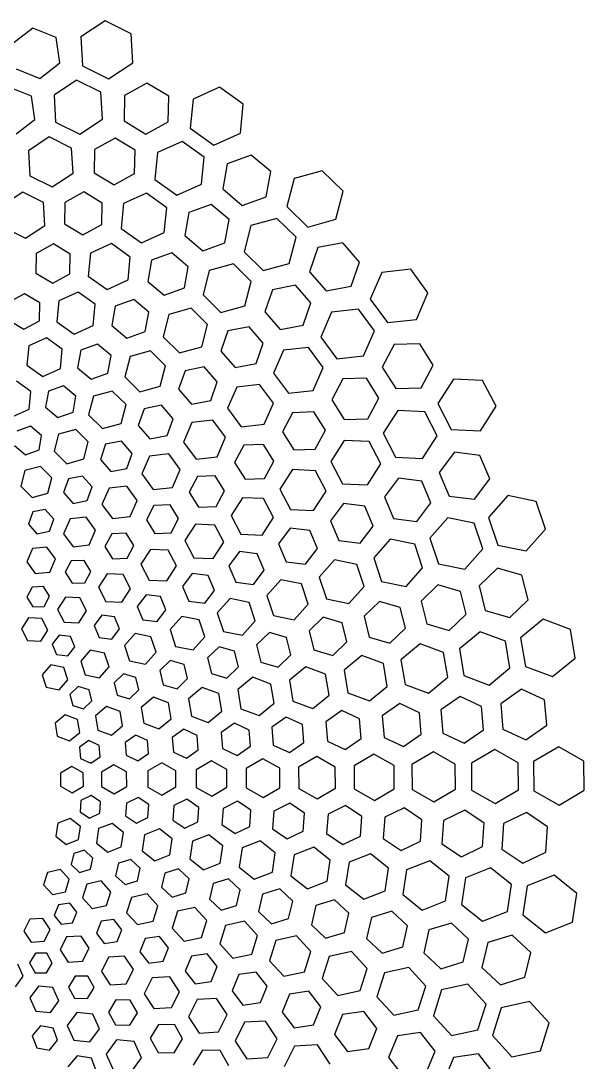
# Model space of a CAD drawing. Extents: x 6951 to 14367, y 6512 to 13929.
# Drawn here: x 11890 to 14367, y 8990 to 13566 of the extents above; entities that cross this region are included whole.
import ezdxf

# ---------------------------------------------------------------- set-up
doc = ezdxf.new("R2010")
doc.units = 0
doc.layers.get('0').update_dxf_attribs({"color": 1, "linetype": 'CONTINUOUS'})

msp = doc.modelspace()

# ---------------------------------------------------------------- linework, layer by layer
for p, q in [((12260.4, 13565.6), (12153.6, 13495.2)), ((12374.8, 13508.4), (12260.4, 13565.6)), ((11941.9, 13533.8), (11853.5, 13464.9)), ((12045.7, 13491.7), (11941.9, 13533.8)), ((12382.4, 13380.8), (12374.8, 13508.4)), ((12061.1, 13380.7), (12045.7, 13491.7)), ((12153.6, 13495.2), (12161.3, 13367.5)), ((11972.8, 13311.9), (12061.1, 13380.7)), ((12161.3, 13367.5), (12275.7, 13310.3)), ((12275.7, 13310.3), (12382.4, 13380.8)), ((11869, 13354), (11972.8, 13311.9)), ((11936.6, 13234.5), (11841, 13273.2)), ((12135, 13304.7), (12035.9, 13239.3)), ((12241.2, 13251.6), (12135, 13304.7)), ((12444.4, 13292.3), (12346.3, 13238.1)), ((12540.3, 13234.5), (12444.4, 13292.3)), ((12763.9, 13273.9), (12647.5, 13221)), ((12867.9, 13199.5), (12763.9, 13273.9)), ((11950.9, 13132.2), (11936.6, 13234.5)), ((12035.9, 13239.3), (12043, 13120.8)), ((12248.3, 13133.1), (12241.2, 13251.6)), ((12346.3, 13238.1), (12344.2, 13126.1)), ((12538.2, 13122.5), (12540.3, 13234.5)), ((12647.5, 13221), (12635.1, 13093.7)), ((12855.5, 13072.2), (12867.9, 13199.5)), ((12149.2, 13067.7), (12248.3, 13133.1)), ((11869.5, 13068.8), (11950.9, 13132.2)), ((12043, 13120.8), (12149.2, 13067.7)), ((12344.2, 13126.1), (12440.2, 13068.3)), ((12440.2, 13068.3), (12538.2, 13122.5)), ((12635.1, 13093.7), (12739.1, 13019.4)), ((12015.1, 13055.2), (11923.4, 12994.6)), ((12113.4, 13006), (12015.1, 13055.2)), ((12304, 13050.7), (12213.6, 13000.8)), ((12392.4, 12997.5), (12304, 13050.7)), ((12739.1, 13019.4), (12855.5, 13072.2)), ((12120, 12896.3), (12113.4, 13006)), ((12213.6, 13000.8), (12211.7, 12897.6)), ((12390.4, 12894.3), (12392.4, 12997.5)), ((12599.3, 13035.8), (12491.2, 12986.7)), ((12695.8, 12966.7), (12599.3, 13035.8)), ((11923.4, 12994.6), (11930, 12884.9)), ((12491.2, 12986.7), (12479.7, 12868.5)), ((12684.3, 12848.6), (12695.8, 12966.7)), ((12902.9, 12975.2), (12797.6, 12937)), ((12988.6, 12903.1), (12902.9, 12975.2)), ((12797.6, 12937), (12778, 12826.7)), ((13215.7, 12907), (13092.4, 12873)), ((13306.8, 12817.3), (13215.7, 12907)), ((11930, 12884.9), (12028.3, 12835.8)), ((12028.3, 12835.8), (12120, 12896.3)), ((12211.7, 12897.6), (12300.1, 12844.4)), ((12300.1, 12844.4), (12390.4, 12894.3)), ((12479.7, 12868.5), (12576.2, 12799.5)), ((12969, 12792.8), (12988.6, 12903.1)), ((13092.4, 12873), (13060.2, 12749.2)), ((11898.6, 12812.5), (11814, 12756.7)), ((11989.2, 12767.2), (11898.6, 12812.5)), ((12166.2, 12813.7), (12083.4, 12768)), ((12247.2, 12764.9), (12166.2, 12813.7)), ((12576.2, 12799.5), (12684.3, 12848.6)), ((12778, 12826.7), (12863.7, 12754.6)), ((13274.6, 12693.5), (13306.8, 12817.3)), ((11995.2, 12666), (11989.2, 12767.2)), ((12083.4, 12768), (12081.7, 12673.4)), ((12441.9, 12808.1), (12341.8, 12762.7)), ((12531.3, 12744.2), (12441.9, 12808.1)), ((12863.7, 12754.6), (12969, 12792.8)), ((12245.4, 12670.4), (12247.2, 12764.9)), ((12341.8, 12762.7), (12331.1, 12653.3)), ((12520.6, 12634.8), (12531.3, 12744.2)), ((12629.4, 12723.4), (12611.4, 12621.8)), ((12726.4, 12758.6), (12629.4, 12723.4)), ((12805.4, 12692.1), (12726.4, 12758.6)), ((13060.2, 12749.2), (13151.3, 12659.5)), ((12787.4, 12590.5), (12805.4, 12692.1)), ((13015.8, 12697.6), (12901.3, 12666)), ((13100.3, 12614.3), (13015.8, 12697.6)), ((13151.3, 12659.5), (13274.6, 12693.5)), ((11820, 12655.5), (11910.7, 12610.2)), ((11910.7, 12610.2), (11995.2, 12666)), ((12081.7, 12673.4), (12162.7, 12624.6)), ((12162.7, 12624.6), (12245.4, 12670.4)), ((12331.1, 12653.3), (12420.5, 12589.4)), ((12420.5, 12589.4), (12520.6, 12634.8)), ((12901.3, 12666), (12871.5, 12551.1)), ((12033.3, 12585.1), (11957.8, 12543.4)), ((12107.2, 12540.6), (12033.3, 12585.1)), ((12288.7, 12586.7), (12196.5, 12544.7)), ((12371.2, 12527.7), (12288.7, 12586.7)), ((12611.4, 12621.8), (12690.4, 12555.3)), ((12690.4, 12555.3), (12787.4, 12590.5)), ((13070.5, 12499.4), (13100.3, 12614.3)), ((13306.2, 12590.2), (13196.2, 12569)), ((13379.6, 12505.6), (13306.2, 12590.2)), ((11957.8, 12543.4), (11956.2, 12457.2)), ((12105.5, 12454.4), (12107.2, 12540.6)), ((12196.5, 12544.7), (12186.6, 12443.9)), ((12553.3, 12546), (12464.4, 12513.8)), ((12625.6, 12485.1), (12553.3, 12546)), ((12871.5, 12551.1), (12956, 12467.8)), ((13196.2, 12569), (13159.6, 12463.1)), ((12361.3, 12426.9), (12371.2, 12527.7)), ((12464.4, 12513.8), (12447.8, 12420.7)), ((12824.7, 12497.4), (12718.7, 12468.1)), ((12903, 12420.2), (12824.7, 12497.4)), ((12956, 12467.8), (13070.5, 12499.4)), ((13343, 12399.7), (13379.6, 12505.6)), ((11956.2, 12457.2), (12030.1, 12412.7)), ((12030.1, 12412.7), (12105.5, 12454.4)), ((12609.1, 12392), (12625.6, 12485.1)), ((12718.7, 12468.1), (12691.1, 12361.7)), ((13159.6, 12463.1), (13233, 12378.5)), ((13477.3, 12459.7), (13426.2, 12342.5)), ((13604.4, 12474), (13477.3, 12459.7)), ((13680.4, 12371.1), (13604.4, 12474)), ((12186.6, 12443.9), (12269.1, 12384.9)), ((12269.1, 12384.9), (12361.3, 12426.9)), ((12447.8, 12420.7), (12520.2, 12359.8)), ((12875.3, 12313.9), (12903, 12420.2)), ((13098, 12403.9), (12996.7, 12384.3)), ((13165.6, 12325.9), (13098, 12403.9)), ((11906.3, 12366.6), (11837.8, 12328.8)), ((11973.4, 12326.2), (11906.3, 12366.6)), ((12141.8, 12374), (12057, 12335.5)), ((12217.4, 12319.9), (12141.8, 12374)), ((12520.2, 12359.8), (12609.1, 12392)), ((12691.1, 12361.7), (12769.4, 12284.6)), ((12996.7, 12384.3), (12963, 12286.8)), ((13233, 12378.5), (13343, 12399.7)), ((13629.2, 12253.9), (13680.4, 12371.1)), ((11971.9, 12248), (11973.4, 12326.2)), ((12057, 12335.5), (12048, 12242.9)), ((12208.4, 12227.3), (12217.4, 12319.9)), ((12305.2, 12311.6), (12290.1, 12226.7)), ((12386.3, 12341), (12305.2, 12311.6)), ((12452.2, 12285.5), (12386.3, 12341)), ((12769.4, 12284.6), (12875.3, 12313.9)), ((13131.9, 12228.4), (13165.6, 12325.9)), ((13426.2, 12342.5), (13502.1, 12239.6)), ((12437.2, 12200.6), (12452.2, 12285.5)), ((12541.1, 12275.6), (12515.6, 12177.5)), ((12638.8, 12302.6), (12541.1, 12275.6)), ((12711, 12231.5), (12638.8, 12302.6)), ((12963, 12286.8), (13030.6, 12208.8)), ((13256.3, 12285.1), (13208.8, 12176.3)), ((13374.2, 12298.4), (13256.3, 12285.1)), ((13444.7, 12202.9), (13374.2, 12298.4)), ((11836.4, 12250.5), (11903.4, 12210.1)), ((11903.4, 12210.1), (11971.9, 12248)), ((12048, 12242.9), (12123.7, 12188.8)), ((12123.7, 12188.8), (12208.4, 12227.3)), ((12290.1, 12226.7), (12356.1, 12171.2)), ((12685.5, 12133.4), (12711, 12231.5)), ((12893.7, 12221), (12800.9, 12203.1)), ((12955.7, 12149.6), (12893.7, 12221)), ((13030.6, 12208.8), (13131.9, 12228.4)), ((13502.1, 12239.6), (13629.2, 12253.9)), ((12002.8, 12173.1), (11925.1, 12137.9)), ((12072.3, 12123.5), (12002.8, 12173.1)), ((12356.1, 12171.2), (12437.2, 12200.6)), ((12515.6, 12177.5), (12587.8, 12106.4)), ((12800.9, 12203.1), (12770, 12113.7)), ((13208.8, 12176.3), (13279.3, 12080.8)), ((13397.3, 12094.1), (13444.7, 12202.9)), ((11925.1, 12137.9), (11916.9, 12052.9)), ((12226.7, 12145.1), (12153.1, 12118.4)), ((12286.6, 12094.7), (12226.7, 12145.1)), ((12587.8, 12106.4), (12685.5, 12133.4)), ((12924.8, 12060.2), (12955.7, 12149.6)), ((13154.2, 12130.5), (13045, 12118.2)), ((13219.4, 12042.1), (13154.2, 12130.5)), ((13532.3, 12143.2), (13479.6, 12044.3)), ((13644.3, 12146.9), (13532.3, 12143.2)), ((13703.5, 12051.9), (13644.3, 12146.9)), ((12064, 12038.6), (12072.3, 12123.5)), ((12153.1, 12118.4), (12139.4, 12041.3)), ((12272.9, 12017.6), (12286.6, 12094.7)), ((12370.7, 12090.8), (12347.3, 12000.7)), ((12460.4, 12115.5), (12370.7, 12090.8)), ((12526.6, 12050.2), (12460.4, 12115.5)), ((12770, 12113.7), (12831.9, 12042.3)), ((13045, 12118.2), (13001, 12017.5)), ((13279.3, 12080.8), (13397.3, 12094.1)), ((11916.9, 12052.9), (11986.3, 12003.3)), ((11986.3, 12003.3), (12064, 12038.6)), ((12139.4, 12041.3), (12199.3, 11991)), ((12503.2, 11960.2), (12526.6, 12050.2)), ((12696.7, 12044.7), (12612, 12028.3)), ((12753.2, 11979.5), (12696.7, 12044.7)), ((12831.9, 12042.3), (12924.8, 12060.2)), ((13175.5, 11941.4), (13219.4, 12042.1)), ((13479.6, 12044.3), (13538.9, 11949.3)), ((13650.8, 11953), (13703.5, 12051.9)), ((12199.3, 11991), (12272.9, 12017.6)), ((12347.3, 12000.7), (12413.5, 11935.4)), ((12612, 12028.3), (12583.9, 11946.8)), ((13001, 12017.5), (13066.3, 11929.1)), ((13306.4, 11992), (13257.8, 11900.9)), ((13409.5, 11995.4), (13306.4, 11992)), ((13464.1, 11907.9), (13409.5, 11995.4)), ((13792.9, 11991.2), (13724.1, 11883.4)), ((13920.7, 11985.5), (13792.9, 11991.2)), ((11933.8, 11936.3), (11870.4, 11981.6)), ((12077.5, 11962), (12010.9, 11937.8)), ((12131.7, 11916.4), (12077.5, 11962)), ((12413.5, 11935.4), (12503.2, 11960.2)), ((12583.9, 11946.8), (12640.3, 11881.7)), ((12725, 11898), (12753.2, 11979.5)), ((12839.4, 11955.9), (12798.9, 11863)), ((12940.1, 11967.2), (12839.4, 11955.9)), ((13000.3, 11885.7), (12940.1, 11967.2)), ((13538.9, 11949.3), (13650.8, 11953)), ((13979.6, 11872), (13920.7, 11985.5)), ((11926.2, 11858.7), (11933.8, 11936.3)), ((12010.9, 11937.8), (11998.5, 11868.1)), ((12119.3, 11846.7), (12131.7, 11916.4)), ((12209.5, 11916.2), (12188, 11833.6)), ((12291.7, 11938.9), (12209.5, 11916.2)), ((12352.5, 11879), (12291.7, 11938.9)), ((12640.3, 11881.7), (12725, 11898)), ((13066.3, 11929.1), (13175.5, 11941.4)), ((13257.8, 11900.9), (13312.4, 11813.3)), ((13415.5, 11816.8), (13464.1, 11907.9)), ((11855.3, 11826.5), (11926.2, 11858.7)), ((11998.5, 11868.1), (12052.7, 11822.5)), ((12331.1, 11796.4), (12352.5, 11879)), ((12431.6, 11861.3), (12406, 11787.3)), ((12508.4, 11876.1), (12431.6, 11861.3)), ((12559.7, 11817), (12508.4, 11876.1)), ((12798.9, 11863), (12859.1, 11781.5)), ((12959.8, 11792.8), (13000.3, 11885.7)), ((13547.3, 11853.4), (13483.3, 11753.3)), ((13665.8, 11848.1), (13547.3, 11853.4)), ((13724.1, 11883.4), (13783, 11769.9)), ((13910.7, 11764.2), (13979.6, 11872)), ((12052.7, 11822.5), (12119.3, 11846.7)), ((12188, 11833.6), (12248.8, 11773.7)), ((12534.1, 11743), (12559.7, 11817)), ((12734.6, 11810.4), (12642.2, 11800)), ((12789.9, 11735.5), (12734.6, 11810.4)), ((13084.6, 11843.6), (13040.1, 11760.2)), ((13179.1, 11846.8), (13084.6, 11843.6)), ((13229.1, 11766.5), (13179.1, 11846.8)), ((13312.4, 11813.3), (13415.5, 11816.8)), ((13720.5, 11742.7), (13665.8, 11848.1)), ((11932.5, 11783.9), (11872.7, 11762.2)), ((11981.1, 11743), (11932.5, 11783.9)), ((12131, 11770.4), (12055.8, 11749.7)), ((12186.5, 11715.7), (12131, 11770.4)), ((12248.8, 11773.7), (12331.1, 11796.4)), ((12406, 11787.3), (12457.3, 11728.2)), ((12642.2, 11800), (12605, 11714.7)), ((12859.1, 11781.5), (12959.8, 11792.8)), ((13040.1, 11760.2), (13090.1, 11679.9)), ((13184.6, 11683.1), (13229.1, 11766.5)), ((13783, 11769.9), (13910.7, 11764.2)), ((11970, 11680.4), (11981.1, 11743)), ((12055.8, 11749.7), (12036.2, 11674.2)), ((12166.9, 11640.3), (12186.5, 11715.7)), ((12332.4, 11718.6), (12262.9, 11705.2)), ((12378.8, 11665.1), (12332.4, 11718.6)), ((12457.3, 11728.2), (12534.1, 11743)), ((12605, 11714.7), (12660.2, 11639.8)), ((12752.7, 11650.3), (12789.9, 11735.5)), ((13312.4, 11721.6), (13253.3, 11629)), ((13422.2, 11716.7), (13312.4, 11721.6)), ((13472.9, 11619.1), (13422.2, 11716.7)), ((13483.3, 11753.3), (13538, 11648)), ((13656.6, 11642.7), (13720.5, 11742.7)), ((11861.6, 11699.7), (11910.2, 11658.7)), ((11910.2, 11658.7), (11970, 11680.4)), ((12036.2, 11674.2), (12091.8, 11619.5)), ((12262.9, 11705.2), (12239.8, 11638.3)), ((12870.8, 11700.5), (12830.2, 11624.4)), ((12956.9, 11703.4), (12870.8, 11700.5)), ((13002.5, 11630.2), (12956.9, 11703.4)), ((13090.1, 11679.9), (13184.6, 11683.1)), ((13797.7, 11670), (13730.2, 11580.6)), ((13908.9, 11656.2), (13797.7, 11670)), ((12091.8, 11619.5), (12166.9, 11640.3)), ((12239.8, 11638.3), (12286.2, 11584.8)), ((12355.7, 11598.2), (12378.8, 11665.1)), ((12455.6, 11652.7), (12421.5, 11574.5)), ((12540.4, 11662.3), (12455.6, 11652.7)), ((12591.1, 11593.6), (12540.4, 11662.3)), ((12660.2, 11639.8), (12752.7, 11650.3)), ((12830.2, 11624.4), (12875.8, 11551.3)), ((12962, 11554.2), (13002.5, 11630.2)), ((13253.3, 11629), (13303.9, 11531.4)), ((13538, 11648), (13656.6, 11642.7)), ((13952.5, 11553), (13908.9, 11656.2)), ((11907.7, 11589), (11889.8, 11520.5)), ((11975.9, 11607.8), (11907.7, 11589)), ((12026.3, 11558.2), (11975.9, 11607.8)), ((12286.2, 11584.8), (12355.7, 11598.2)), ((12557, 11515.4), (12591.1, 11593.6)), ((13084, 11593.4), (13029.5, 11508)), ((13185.3, 11588.9), (13084, 11593.4)), ((13231.9, 11498.9), (13185.3, 11588.9)), ((13413.7, 11526.5), (13472.9, 11619.1)), ((13730.2, 11580.6), (13773.8, 11477.4)), ((12008.5, 11489.7), (12026.3, 11558.2)), ((12098.9, 11553.4), (12078.1, 11493.3)), ((12161.3, 11565.4), (12098.9, 11553.4)), ((12203, 11517.4), (12161.3, 11565.4)), ((12421.5, 11574.5), (12472.2, 11505.9)), ((12666.4, 11563.8), (12629.6, 11494.7)), ((12744.6, 11566.4), (12666.4, 11563.8)), ((12786, 11500), (12744.6, 11566.4)), ((12875.8, 11551.3), (12962, 11554.2)), ((13303.9, 11531.4), (13413.7, 11526.5)), ((13550.9, 11556), (13488.7, 11473.7)), ((13653.3, 11543.3), (13550.9, 11556)), ((13693.5, 11448.3), (13653.3, 11543.3)), ((13885, 11463.7), (13952.5, 11553)), ((11889.8, 11520.5), (11940.3, 11470.9)), ((11940.3, 11470.9), (12008.5, 11489.7)), ((12078.1, 11493.3), (12119.8, 11445.3)), ((12182.2, 11457.3), (12203, 11517.4)), ((12277.8, 11512.3), (12246.7, 11440.9)), ((12355.3, 11521), (12277.8, 11512.3)), ((12401.6, 11458.3), (12355.3, 11521)), ((12472.2, 11505.9), (12557, 11515.4)), ((12629.6, 11494.7), (12671, 11428.3)), ((12749.2, 11431), (12786, 11500)), ((13029.5, 11508), (13076.2, 11418.1)), ((13177.4, 11413.5), (13231.9, 11498.9)), ((12119.8, 11445.3), (12182.2, 11457.3)), ((12246.7, 11440.9), (12293, 11378.2)), ((12370.4, 11386.9), (12401.6, 11458.3)), ((12864.8, 11470.3), (12814.7, 11391.9)), ((12957.7, 11466.1), (12864.8, 11470.3)), ((13000.6, 11383.5), (12957.7, 11466.1)), ((13308.7, 11444.2), (13251.7, 11368.7)), ((13402.5, 11432.5), (13308.7, 11444.2)), ((13488.7, 11473.7), (13528.9, 11378.6)), ((13631.3, 11365.9), (13693.5, 11448.3)), ((13773.8, 11477.4), (13885, 11463.7)), ((14031.3, 11479.2), (13946.4, 11383.5)), ((14156.6, 11453.5), (14031.3, 11479.2)), ((14197, 11332.2), (14156.6, 11453.5)), ((11941.9, 11408.1), (11923.4, 11354.6)), ((11997.5, 11418.8), (11941.9, 11408.1)), ((12034.6, 11376), (11997.5, 11418.8)), ((12475.4, 11436), (12442.1, 11373.5)), ((12546.2, 11438.4), (12475.4, 11436)), ((12583.6, 11378.3), (12546.2, 11438.4)), ((12671, 11428.3), (12749.2, 11431)), ((13076.2, 11418.1), (13177.4, 11413.5)), ((13439.3, 11345.4), (13402.5, 11432.5)), ((11923.4, 11354.6), (11960.5, 11311.8)), ((12016.1, 11322.5), (12034.6, 11376)), ((12106.3, 11376.8), (12078, 11312)), ((12176.7, 11384.8), (12106.3, 11376.8)), ((12218.7, 11327.8), (12176.7, 11384.8)), ((12293, 11378.2), (12370.4, 11386.9)), ((12442.1, 11373.5), (12479.5, 11313.4)), ((12550.3, 11315.8), (12583.6, 11378.3)), ((12657.5, 11354), (12611.6, 11282.1)), ((12742.8, 11350.2), (12657.5, 11354)), ((12782.1, 11274.5), (12742.8, 11350.2)), ((12814.7, 11391.9), (12857.6, 11309.3)), ((12950.5, 11305.1), (13000.6, 11383.5)), ((13251.7, 11368.7), (13288.5, 11281.6)), ((13528.9, 11378.6), (13631.3, 11365.9)), ((13767.1, 11381.4), (13688.3, 11292.6)), ((13883.4, 11357.6), (13767.1, 11381.4)), ((13920.9, 11245), (13883.4, 11357.6)), ((13946.4, 11383.5), (13986.9, 11262.2)), ((11960.5, 11311.8), (12016.1, 11322.5)), ((12078, 11312), (12120.1, 11255)), ((12190.4, 11263), (12218.7, 11327.8)), ((12289.7, 11311.7), (12259.8, 11255.6)), ((12353.2, 11313.9), (12289.7, 11311.7)), ((12386.8, 11259.9), (12353.2, 11313.9)), ((12479.5, 11313.4), (12550.3, 11315.8)), ((12857.6, 11309.3), (12950.5, 11305.1)), ((13075, 11336.3), (13023.1, 11267.5)), ((13160.6, 11325.7), (13075, 11336.3)), ((13194.2, 11246.3), (13160.6, 11325.7)), ((13382.3, 11270), (13439.3, 11345.4)), ((14112.2, 11236.5), (14197, 11332.2)), ((12120.1, 11255), (12190.4, 11263)), ((12356.9, 11203.8), (12386.8, 11259.9)), ((12611.6, 11282.1), (12650.9, 11206.4)), ((12736.2, 11202.5), (12782.1, 11274.5)), ((13023.1, 11267.5), (13056.7, 11188.1)), ((13288.5, 11281.6), (13382.3, 11270)), ((13514.6, 11288), (13441.7, 11205.8)), ((13622.2, 11266), (13514.6, 11288)), ((13657, 11161.7), (13622.2, 11266)), ((13688.3, 11292.6), (13725.9, 11180)), ((13986.9, 11262.2), (14112.2, 11236.5)), ((11941.2, 11246.4), (11915.7, 11187.8)), ((12004.7, 11253.5), (11941.2, 11246.4)), ((12042.6, 11202.1), (12004.7, 11253.5)), ((12259.8, 11255.6), (12293.4, 11201.7)), ((12460, 11243.2), (12418, 11177.5)), ((12537.8, 11239.7), (12460, 11243.2)), ((12573.7, 11170.5), (12537.8, 11239.7)), ((12851.8, 11233.2), (12804.6, 11170.8)), ((12929.5, 11223.6), (12851.8, 11233.2)), ((12960, 11151.5), (12929.5, 11223.6)), ((13142.2, 11177.5), (13194.2, 11246.3)), ((13842.2, 11156.2), (13920.9, 11245)), ((11915.7, 11187.8), (11953.6, 11136.4)), ((12017.1, 11143.6), (12042.6, 11202.1)), ((12111.9, 11192.8), (12085.2, 11142.8)), ((12168.5, 11194.7), (12111.9, 11192.8)), ((12198.4, 11146.6), (12168.5, 11194.7)), ((12293.4, 11201.7), (12356.9, 11203.8)), ((12418, 11177.5), (12453.9, 11108.3)), ((12531.8, 11104.8), (12573.7, 11170.5)), ((12650.9, 11206.4), (12736.2, 11202.5)), ((12804.6, 11170.8), (12835.1, 11098.7)), ((13056.7, 11188.1), (13142.2, 11177.5)), ((13268.9, 11197.1), (13201.7, 11121.3)), ((13368.2, 11176.8), (13268.9, 11197.1)), ((13400.2, 11080.7), (13368.2, 11176.8)), ((13441.7, 11205.8), (13476.4, 11101.5)), ((13725.9, 11180), (13842.2, 11156.2)), ((11953.6, 11136.4), (12017.1, 11143.6)), ((12085.2, 11142.8), (12115.2, 11094.7)), ((12171.8, 11096.6), (12198.4, 11146.6)), ((12269.4, 11136.2), (12231.3, 11076.5)), ((12340.1, 11133), (12269.4, 11136.2)), ((12372.7, 11070.2), (12340.1, 11133)), ((12643.2, 11136.9), (12600.5, 11080.4)), ((12713.4, 11128.1), (12643.2, 11136.9)), ((12741, 11062.9), (12713.4, 11128.1)), ((12912.8, 11089.1), (12960, 11151.5)), ((13201.7, 11121.3), (13233.7, 11025.2)), ((13584.1, 11079.5), (13657, 11161.7)), ((13985.8, 11161.1), (13905.1, 11083.4)), ((14093.4, 11130.1), (13985.8, 11161.1)), ((14120.4, 11021.4), (14093.4, 11130.1)), ((11939.7, 11077.6), (11916.2, 11033.5)), ((11989.6, 11079.3), (11939.7, 11077.6)), ((12016, 11036.9), (11989.6, 11079.3)), ((12115.2, 11094.7), (12171.8, 11096.6)), ((12231.3, 11076.5), (12263.9, 11013.7)), ((12453.9, 11108.3), (12531.8, 11104.8)), ((12600.5, 11080.4), (12628.1, 11015.1)), ((12835.1, 11098.7), (12912.8, 11089.1)), ((13033.1, 11109.8), (12971.4, 11040.2)), ((13124.3, 11091.2), (13033.1, 11109.8)), ((13153.7, 11002.9), (13124.3, 11091.2)), ((13333, 11004.9), (13400.2, 11080.7)), ((13476.4, 11101.5), (13584.1, 11079.5)), ((13724.2, 11087.2), (13649.8, 11015.6)), ((13823.3, 11058.6), (13724.2, 11087.2)), ((13905.1, 11083.4), (13932.1, 10974.7)), ((11916.2, 11033.5), (11942.6, 10991.1)), ((11992.5, 10992.8), (12016, 11036.9)), ((12085.9, 11033.2), (12051.5, 10979.3)), ((12149.7, 11030.3), (12085.9, 11033.2)), ((12179.1, 10973.6), (12149.7, 11030.3)), ((12334.6, 11010.6), (12372.7, 11070.2)), ((12440.3, 11043.2), (12402, 10992.5)), ((12503.4, 11035.4), (12440.3, 11043.2)), ((12528.1, 10976.8), (12503.4, 11035.4)), ((12698.3, 11006.4), (12741, 11062.9)), ((12971.4, 11040.2), (13000.8, 10951.9)), ((13848.2, 10958.4), (13823.3, 11058.6)), ((11942.6, 10991.1), (11992.5, 10992.8)), ((12263.9, 11013.7), (12334.6, 11010.6)), ((12402, 10992.5), (12426.7, 10933.9)), ((12628.1, 11015.1), (12698.3, 11006.4)), ((12810.2, 11027.4), (12753.6, 10963.6)), ((12893.8, 11010.3), (12810.2, 11027.4)), ((12920.8, 10929.4), (12893.8, 11010.3)), ((13092, 10933.3), (13153.7, 11002.9)), ((13233.7, 11025.2), (13333, 11004.9)), ((13467.4, 11014.6), (13399.3, 10949)), ((13558.3, 10988.4), (13467.4, 11014.6)), ((13581.1, 10896.6), (13558.3, 10988.4)), ((13649.8, 11015.6), (13674.7, 10915.4)), ((14039.7, 10943.7), (14120.4, 11021.4)), ((11924.3, 10942.5), (11893.2, 10893.8)), ((11982.1, 10939.9), (11924.3, 10942.5)), ((12008.7, 10888.6), (11982.1, 10939.9)), ((12051.5, 10979.3), (12080.9, 10922.6)), ((12144.7, 10919.8), (12179.1, 10973.6)), ((12246.1, 10953.5), (12211.9, 10908.3)), ((12302.3, 10946.5), (12246.1, 10953.5)), ((12324.3, 10894.4), (12302.3, 10946.5)), ((12489.8, 10926.1), (12528.1, 10976.8)), ((12597.8, 10948.8), (12546, 10890.5)), ((12674.1, 10933.2), (12597.8, 10948.8)), ((12753.6, 10963.6), (12780.6, 10882.6)), ((13000.8, 10951.9), (13092, 10933.3)), ((13219.8, 10944.6), (13157.7, 10884.8)), ((13302.7, 10920.7), (13219.8, 10944.6)), ((13399.3, 10949), (13422.1, 10857.2)), ((13773.9, 10886.8), (13848.2, 10958.4)), ((13932.1, 10974.7), (14039.7, 10943.7)), ((11893.2, 10893.8), (11919.8, 10842.4)), ((12080.9, 10922.6), (12144.7, 10919.8)), ((12211.9, 10908.3), (12234, 10856.1)), ((12290.2, 10849.2), (12324.3, 10894.4)), ((12426.7, 10933.9), (12489.8, 10926.1)), ((12546, 10890.5), (12570.7, 10816.6)), ((12698.7, 10859.3), (12674.1, 10933.2)), ((12864.2, 10865.5), (12920.8, 10929.4)), ((13323.4, 10837), (13302.7, 10920.7)), ((13513, 10831), (13581.1, 10896.6)), ((13674.7, 10915.4), (13773.9, 10886.8)), ((14186.7, 10936.1), (14087.9, 10854.9)), ((14306.4, 10891.2), (14186.7, 10936.1)), ((14327.3, 10765), (14306.4, 10891.2)), ((11977.6, 10839.8), (12008.7, 10888.6)), ((12058, 10866.7), (12027.9, 10826.8)), ((12107.6, 10860.5), (12058, 10866.7)), ((12127, 10814.5), (12107.6, 10860.5)), ((12234, 10856.1), (12290.2, 10849.2)), ((12392.8, 10873), (12345.8, 10820)), ((12462.1, 10858.8), (12392.8, 10873)), ((12484.5, 10791.6), (12462.1, 10858.8)), ((12647, 10801), (12698.7, 10859.3)), ((12780.6, 10882.6), (12864.2, 10865.5)), ((12983.2, 10877.7), (12926.9, 10823.4)), ((13058.4, 10856), (12983.2, 10877.7)), ((13077.3, 10780.1), (13058.4, 10856)), ((13157.7, 10884.8), (13178.5, 10801.1)), ((13422.1, 10857.2), (13513, 10831)), ((13910.4, 10880.9), (13818.7, 10805.5)), ((14021.6, 10839.2), (13910.4, 10880.9)), ((14087.9, 10854.9), (14108.8, 10728.7)), ((11919.8, 10842.4), (11977.6, 10839.8)), ((12027.9, 10826.8), (12047.4, 10780.8)), ((12096.9, 10774.7), (12127, 10814.5)), ((12195.4, 10799.9), (12153, 10752.2)), ((12258, 10787.1), (12195.4, 10799.9)), ((12345.8, 10820), (12368.2, 10752.9)), ((12570.7, 10816.6), (12647, 10801)), ((12762.1, 10815.2), (12711.1, 10766.1)), ((12830.1, 10795.6), (12762.1, 10815.2)), ((12926.9, 10823.4), (12945.7, 10747.5)), ((13178.5, 10801.1), (13261.3, 10777.2)), ((13261.3, 10777.2), (13323.4, 10837)), ((13646.4, 10828.2), (13561.5, 10758.4)), ((13749.3, 10789.5), (13646.4, 10828.2)), ((13818.7, 10805.5), (13838.2, 10688.4)), ((14041, 10722.1), (14021.6, 10839.2)), ((12047.4, 10780.8), (12096.9, 10774.7)), ((12278.2, 10726.5), (12258, 10787.1)), ((12437.5, 10738.7), (12484.5, 10791.6)), ((12547, 10754.4), (12501.2, 10710.3)), ((12608.1, 10736.8), (12547, 10754.4)), ((12711.1, 10766.1), (12728.1, 10697.3)), ((12847.1, 10726.9), (12830.1, 10795.6)), ((13020.9, 10725.8), (13077.3, 10780.1)), ((13389.5, 10776.8), (13311.3, 10712.5)), ((13484.4, 10741.2), (13389.5, 10776.8)), ((13561.5, 10758.4), (13579.5, 10649.9)), ((13767.3, 10681.1), (13749.3, 10789.5)), ((14228.6, 10683.8), (14327.3, 10765)), ((12021.7, 10735.7), (11983.3, 10692.4)), ((12078.3, 10724.1), (12021.7, 10735.7)), ((12096.6, 10669.2), (12078.3, 10724.1)), ((12153, 10752.2), (12173.2, 10691.5)), ((12235.8, 10678.7), (12278.2, 10726.5)), ((12368.2, 10752.9), (12437.5, 10738.7)), ((12501.2, 10710.3), (12516.5, 10648.6)), ((12623.4, 10675.1), (12608.1, 10736.8)), ((12796.1, 10677.7), (12847.1, 10726.9)), ((12945.7, 10747.5), (13020.9, 10725.8)), ((13143, 10727.5), (13071.1, 10668.4)), ((13230.1, 10694.8), (13143, 10727.5)), ((13311.3, 10712.5), (13327.9, 10612.5)), ((13501, 10641.2), (13484.4, 10741.2)), ((13949.3, 10646.7), (14041, 10722.1)), ((14108.8, 10728.7), (14228.6, 10683.8)), ((11983.3, 10692.4), (12001.6, 10637.5)), ((12058.2, 10625.9), (12096.6, 10669.2)), ((12173.2, 10691.5), (12235.8, 10678.7)), ((12341.2, 10696.2), (12300.4, 10656.9)), ((12395.6, 10680.5), (12341.2, 10696.2)), ((12409.2, 10625.5), (12395.6, 10680.5)), ((12577.6, 10631), (12623.4, 10675.1)), ((12728.1, 10697.3), (12796.1, 10677.7)), ((12910, 10681), (12844, 10626.8)), ((12989.9, 10651), (12910, 10681)), ((13071.1, 10668.4), (13086.4, 10576.6)), ((13245.3, 10603), (13230.1, 10694.8)), ((13682.4, 10611.3), (13767.3, 10681.1)), ((13838.2, 10688.4), (13949.3, 10646.7)), ((12001.6, 10637.5), (12058.2, 10625.9)), ((12141.8, 10639.9), (12105.9, 10605.2)), ((12189.8, 10626), (12141.8, 10639.9)), ((12201.8, 10577.6), (12189.8, 10626)), ((12300.4, 10656.9), (12314, 10601.9)), ((12368.4, 10586.3), (12409.2, 10625.5)), ((12516.5, 10648.6), (12577.6, 10631)), ((12687.8, 10636.6), (12627.6, 10587.1)), ((12760.8, 10609.2), (12687.8, 10636.6)), ((12844, 10626.8), (12858, 10542.6)), ((13003.8, 10566.8), (12989.9, 10651)), ((13422.7, 10576.9), (13501, 10641.2)), ((13579.5, 10649.9), (13682.4, 10611.3)), ((14092, 10629.1), (14000.1, 10565)), ((14193.4, 10581.7), (14092, 10629.1)), ((12105.9, 10605.2), (12117.9, 10556.7)), ((12165.9, 10542.9), (12201.8, 10577.6)), ((12314, 10601.9), (12368.4, 10586.3)), ((12473.5, 10593.7), (12418.8, 10548.8)), ((12539.7, 10568.8), (12473.5, 10593.7)), ((12627.6, 10587.1), (12640.4, 10510.2)), ((12773.5, 10532.3), (12760.8, 10609.2)), ((13086.4, 10576.6), (13173.5, 10543.9)), ((13173.5, 10543.9), (13245.3, 10603)), ((13327.9, 10612.5), (13422.7, 10576.9)), ((13822, 10597), (13737.4, 10537.9)), ((13915.5, 10553.3), (13822, 10597)), ((14203, 10470.1), (14193.4, 10581.7)), ((12117.9, 10556.7), (12165.9, 10542.9)), ((12267.1, 10552.5), (12217.8, 10511.9)), ((12326.9, 10530), (12267.1, 10552.5)), ((12337.4, 10467), (12326.9, 10530)), ((12418.8, 10548.8), (12430.4, 10478.9)), ((12551.3, 10499), (12539.7, 10568.8)), ((12713.3, 10482.8), (12773.5, 10532.3)), ((12858, 10542.6), (12937.9, 10512.6)), ((12937.9, 10512.6), (13003.8, 10566.8)), ((13301.6, 10535.1), (13230.9, 10485.7)), ((13379.7, 10498.5), (13301.6, 10535.1)), ((13557.1, 10565.5), (13479.5, 10511.3)), ((13642.7, 10525.4), (13557.1, 10565.5)), ((13650.8, 10431.2), (13642.7, 10525.4)), ((13737.4, 10537.9), (13746.3, 10435.1)), ((13924.3, 10450.4), (13915.5, 10553.3)), ((14000.1, 10565), (14009.7, 10453.4)), ((12085.5, 10516.1), (12040.8, 10479.4)), ((12040.8, 10479.4), (12050.3, 10422.4)), ((12139.6, 10495.8), (12085.5, 10516.1)), ((12149.1, 10438.8), (12139.6, 10495.8)), ((12217.8, 10511.9), (12228.2, 10448.9)), ((12430.4, 10478.9), (12496.7, 10454.1)), ((12496.7, 10454.1), (12551.3, 10499)), ((12640.4, 10510.2), (12713.3, 10482.8)), ((12829.2, 10478.9), (12771.1, 10438.3)), ((12893.3, 10448.9), (12829.2, 10478.9)), ((13057.4, 10506), (12993.2, 10461.2)), ((13128.3, 10472.9), (13057.4, 10506)), ((13230.9, 10485.7), (13238.3, 10399.8)), ((13387.1, 10412.6), (13379.7, 10498.5)), ((13479.5, 10511.3), (13487.7, 10417.1)), ((12104.4, 10402.1), (12149.1, 10438.8)), ((12228.2, 10448.9), (12288.1, 10426.4)), ((12288.1, 10426.4), (12337.4, 10467)), ((12607.3, 10452.5), (12555.2, 10416.1)), ((12664.9, 10425.5), (12607.3, 10452.5)), ((12771.1, 10438.3), (12777.2, 10367.8)), ((12899.4, 10378.3), (12893.3, 10448.9)), ((12993.2, 10461.2), (13000, 10383.2)), ((13135, 10394.9), (13128.3, 10472.9)), ((13746.3, 10435.1), (13839.7, 10391.4)), ((13839.7, 10391.4), (13924.3, 10450.4)), ((14009.7, 10453.4), (14111.2, 10405.9)), ((14111.2, 10405.9), (14203, 10470.1)), ((12050.3, 10422.4), (12104.4, 10402.1)), ((12189.2, 10402.7), (12148.2, 10374.1)), ((12234.4, 10381.6), (12189.2, 10402.7)), ((12394.9, 10427.2), (12348.4, 10394.8)), ((12348.4, 10394.8), (12353.3, 10338.3)), ((12446.2, 10403.2), (12394.9, 10427.2)), ((12451, 10346.8), (12446.2, 10403.2)), ((12555.2, 10416.1), (12560.6, 10352.7)), ((12670.3, 10362.2), (12664.9, 10425.5)), ((13070.8, 10350.1), (13135, 10394.9)), ((13238.3, 10399.8), (13316.4, 10363.3)), ((13316.4, 10363.3), (13387.1, 10412.6)), ((13487.7, 10417.1), (13573.3, 10377.1)), ((13573.3, 10377.1), (13650.8, 10431.2)), ((12148.2, 10374.1), (12152.5, 10324.4)), ((12238.7, 10331.8), (12234.4, 10381.6)), ((12404.6, 10314.3), (12451, 10346.8)), ((12560.6, 10352.7), (12618.2, 10325.8)), ((12618.2, 10325.8), (12670.3, 10362.2)), ((12777.2, 10367.8), (12841.3, 10337.8)), ((12841.3, 10337.8), (12899.4, 10378.3)), ((13000, 10383.2), (13070.8, 10350.1)), ((13442.9, 10342.8), (13355.6, 10291.5)), ((13531.1, 10292.8), (13442.9, 10342.8)), ((13704.7, 10353.3), (13609.9, 10297.7)), ((13800.2, 10299.1), (13704.7, 10353.3)), ((13973.7, 10364.2), (13871.3, 10304)), ((14076.9, 10305.6), (13973.7, 10364.2)), ((14255.2, 10375.4), (14144.9, 10310.7)), ((14366.4, 10312.3), (14255.2, 10375.4)), ((12152.5, 10324.4), (12197.7, 10303.2)), ((12197.7, 10303.2), (12238.7, 10331.8)), ((12299.2, 10296.8), (12244.1, 10264.4)), ((12354.8, 10265.3), (12299.2, 10296.8)), ((12353.3, 10338.3), (12404.6, 10314.3)), ((12509.5, 10305.3), (12448.5, 10269.4)), ((12571.1, 10270.3), (12509.5, 10305.3)), ((12727.9, 10314.1), (12660.7, 10274.6)), ((12795.7, 10275.6), (12727.9, 10314.1)), ((12954.3, 10323.2), (12880.7, 10279.9)), ((13028.5, 10281), (12954.3, 10323.2)), ((13191.7, 10332.6), (13111.5, 10285.5)), ((13272.6, 10286.7), (13191.7, 10332.6)), ((13609.9, 10297.7), (13610.7, 10187.8)), ((13801.1, 10189.2), (13800.2, 10299.1)), ((13871.3, 10304), (13872.2, 10185.3)), ((14077.8, 10186.9), (14076.9, 10305.6)), ((14144.9, 10310.7), (14145.8, 10182.8)), ((14367.3, 10184.4), (14366.4, 10312.3)), ((12114.1, 10289.4), (12064.3, 10260.1)), ((12064.3, 10260.1), (12064.7, 10202.2)), ((12164.4, 10260.8), (12114.1, 10289.4)), ((12164.8, 10203), (12164.4, 10260.8)), ((12244.1, 10264.4), (12244.6, 10200.6)), ((12355.3, 10201.4), (12354.8, 10265.3)), ((12448.5, 10269.4), (12449, 10198.6)), ((12571.6, 10199.6), (12571.1, 10270.3)), ((12660.7, 10274.6), (12661.3, 10196.7)), ((12796.3, 10197.7), (12795.7, 10275.6)), ((12880.7, 10279.9), (12881.3, 10194.6)), ((13029.1, 10195.7), (13028.5, 10281)), ((13111.5, 10285.5), (13112.2, 10192.5)), ((13273.3, 10193.7), (13272.6, 10286.7)), ((13355.6, 10291.5), (13356.3, 10190.2)), ((13531.8, 10191.5), (13531.1, 10292.8)), ((12064.7, 10202.2), (12115, 10173.7)), ((12115, 10173.7), (12164.8, 10203)), ((12198.8, 10161.1), (12153.9, 10139.3)), ((12240.2, 10133.1), (12198.8, 10161.1)), ((12244.6, 10200.6), (12300.2, 10169)), ((12300.2, 10169), (12355.3, 10201.4)), ((12449, 10198.6), (12510.6, 10163.7)), ((12510.6, 10163.7), (12571.6, 10199.6)), ((12661.3, 10196.7), (12729.1, 10158.2)), ((12729.1, 10158.2), (12796.3, 10197.7)), ((12881.3, 10194.6), (12955.5, 10152.5)), ((12955.5, 10152.5), (13029.1, 10195.7)), ((13112.2, 10192.5), (13193.1, 10146.6)), ((13193.1, 10146.6), (13273.3, 10193.7)), ((13356.3, 10190.2), (13444.5, 10140.1)), ((13444.5, 10140.1), (13531.8, 10191.5)), ((13610.7, 10187.8), (13706.3, 10133.5)), ((13706.3, 10133.5), (13801.1, 10189.2)), ((13872.2, 10185.3), (13975.5, 10126.7)), ((13975.5, 10126.7), (14077.8, 10186.9)), ((14145.8, 10182.8), (14257.1, 10119.7)), ((14257.1, 10119.7), (14367.3, 10184.4)), ((12153.9, 10139.3), (12150.4, 10089.4)), ((12236.6, 10083.3), (12240.2, 10133.1)), ((12354.9, 10128.3), (12350.8, 10071.8)), ((12405.8, 10153.1), (12354.9, 10128.3)), ((12452.7, 10121.4), (12405.8, 10153.1)), ((12448.7, 10064.9), (12452.7, 10121.4)), ((12562.4, 10117), (12557.9, 10053.6)), ((12619.6, 10144.8), (12562.4, 10117)), ((12672.2, 10109.2), (12619.6, 10144.8)), ((12842.8, 10136.2), (12779.2, 10105.2)), ((12901.5, 10096.5), (12842.8, 10136.2)), ((13072.5, 10127.3), (13002.1, 10093.1)), ((13137.3, 10083.5), (13072.5, 10127.3)), ((13318.2, 10117.8), (13240.7, 10080.1)), ((13389.6, 10069.5), (13318.2, 10117.8)), ((12150.4, 10089.4), (12191.7, 10061.5)), ((12191.7, 10061.5), (12236.6, 10083.3)), ((12350.8, 10071.8), (12397.8, 10040.1)), ((12667.7, 10045.8), (12672.2, 10109.2)), ((12779.2, 10105.2), (12774.1, 10034.6)), ((12896.5, 10025.9), (12901.5, 10096.5)), ((13002.1, 10093.1), (12996.6, 10015)), ((13131.8, 10005.4), (13137.3, 10083.5)), ((13240.7, 10080.1), (13234.5, 9994.1)), ((13383.5, 9983.5), (13389.6, 10069.5)), ((13575.3, 10107.9), (13490.3, 10066.5)), ((13653.7, 10054.9), (13575.3, 10107.9)), ((13841.9, 10097.5), (13749.1, 10052.4)), ((13927.4, 10039.7), (13841.9, 10097.5)), ((14113.6, 10087), (14012.8, 10038.1)), ((14206.4, 10024.3), (14113.6, 10087)), ((12053.1, 10039.7), (12044.5, 9982.6)), ((12107, 10060.9), (12053.1, 10039.7)), ((12152.2, 10024.8), (12107, 10060.9)), ((12143.5, 9967.6), (12152.2, 10024.8)), ((12291, 10039.3), (12231.5, 10015.9)), ((12340.9, 9999.4), (12291, 10039.3)), ((12397.8, 10040.1), (12448.7, 10064.9)), ((12557.9, 10053.6), (12610.5, 10018)), ((12610.5, 10018), (12667.7, 10045.8)), ((12774.1, 10034.6), (12832.8, 9994.9)), ((12832.8, 9994.9), (12896.5, 10025.9)), ((13490.3, 10066.5), (13483.6, 9972.2)), ((13646.9, 9960.6), (13653.7, 10054.9)), ((13749.1, 10052.4), (13741.8, 9949.5)), ((13920.1, 9936.8), (13927.4, 10039.7)), ((14012.8, 10038.1), (14004.9, 9926.3)), ((14198.4, 9912.6), (14206.4, 10024.3)), ((12044.5, 9982.6), (12089.7, 9946.5)), ((12231.5, 10015.9), (12222, 9952.7)), ((12331.4, 9936.3), (12340.9, 9999.4)), ((12434.1, 9988.9), (12423.5, 9918.9)), ((12500, 10014.7), (12434.1, 9988.9)), ((12555.3, 9970.6), (12500, 10014.7)), ((12717, 9989.2), (12644.5, 9960.8)), ((12778, 9940.7), (12717, 9989.2)), ((12996.6, 10015), (13061.4, 9971.2)), ((13061.4, 9971.2), (13131.8, 10005.4)), ((13234.5, 9994.1), (13306, 9945.8)), ((13306, 9945.8), (13383.5, 9983.5)), ((12089.7, 9946.5), (12143.5, 9967.6)), ((12222, 9952.7), (12271.9, 9912.9)), ((12271.9, 9912.9), (12331.4, 9936.3)), ((12544.7, 9900.6), (12555.3, 9970.6)), ((12644.5, 9960.8), (12632.9, 9883.7)), ((12766.3, 9863.6), (12778, 9940.7)), ((12862.6, 9931.6), (12849.9, 9847.3)), ((12942, 9962.8), (12862.6, 9931.6)), ((13008.8, 9909.6), (12942, 9962.8)), ((13178, 9935), (13091.4, 9901)), ((13250.8, 9877), (13178, 9935)), ((13483.6, 9972.2), (13561.9, 9919.2)), ((13561.9, 9919.2), (13646.9, 9960.6)), ((13741.8, 9949.5), (13827.3, 9891.7)), ((13827.3, 9891.7), (13920.1, 9936.8)), ((12122.8, 9906.4), (12111.5, 9857.8)), ((12170.5, 9920.9), (12122.8, 9906.4)), ((12207, 9886.8), (12170.5, 9920.9)), ((12195.7, 9838.2), (12207, 9886.8)), ((12423.5, 9918.9), (12478.9, 9874.8)), ((12478.9, 9874.8), (12544.7, 9900.6)), ((12996, 9825.2), (13008.8, 9909.6)), ((13091.4, 9901), (13077.6, 9809.1)), ((13427.8, 9905.8), (13333.4, 9868.8)), ((13507, 9842.6), (13427.8, 9905.8)), ((14004.9, 9926.3), (14097.7, 9863.6)), ((14097.7, 9863.6), (14198.4, 9912.6)), ((12111.5, 9857.8), (12148, 9823.7)), ((12148, 9823.7), (12195.7, 9838.2)), ((12319.5, 9864.2), (12306.7, 9809)), ((12373.7, 9880.6), (12319.5, 9864.2)), ((12415.1, 9842), (12373.7, 9880.6)), ((12402.3, 9786.8), (12415.1, 9842)), ((12583.6, 9839), (12522.7, 9820.5)), ((12630, 9795.6), (12583.6, 9839)), ((12632.9, 9883.7), (12693.8, 9835.1)), ((12693.8, 9835.1), (12766.3, 9863.6)), ((12849.9, 9847.3), (12916.6, 9794.1)), ((13236.9, 9785), (13250.8, 9877)), ((13333.4, 9868.8), (13318.3, 9768.6)), ((13491.9, 9742.4), (13507, 9842.6)), ((13687.9, 9875.2), (13585.6, 9835.1)), ((13773.8, 9806.7), (13687.9, 9875.2)), ((13955.3, 9843.8), (13844.8, 9800.5)), ((14048.1, 9769.8), (13955.3, 9843.8)), ((12007.7, 9823.9), (11990.2, 9768.7)), ((12064.1, 9836.3), (12007.7, 9823.9)), ((12103.1, 9793.6), (12064.1, 9836.3)), ((12085.7, 9738.5), (12103.1, 9793.6)), ((12306.7, 9809), (12348.1, 9770.3)), ((12522.7, 9820.5), (12508.4, 9758.6)), ((12615.6, 9733.7), (12630, 9795.6)), ((12802.8, 9795.6), (12735, 9775)), ((12854.5, 9747.2), (12802.8, 9795.6)), ((12916.6, 9794.1), (12996, 9825.2)), ((13077.6, 9809.1), (13150.3, 9751)), ((13585.6, 9835.1), (13569.2, 9726.4)), ((13757.5, 9698.1), (13773.8, 9806.7)), ((13844.8, 9800.5), (13827.1, 9683.1)), ((14235.1, 9811), (14116.1, 9764.2)), ((14335.1, 9731.2), (14235.1, 9811)), ((11990.2, 9768.7), (12029.2, 9726.1)), ((12180.1, 9772.4), (12160.8, 9711.5)), ((12242.5, 9786.2), (12180.1, 9772.4)), ((12285.6, 9739), (12242.5, 9786.2)), ((12348.1, 9770.3), (12402.3, 9786.8)), ((12508.4, 9758.6), (12554.8, 9715.2)), ((12735, 9775), (12719, 9706)), ((12838.5, 9678.3), (12854.5, 9747.2)), ((13028.2, 9750.9), (12953.3, 9728.1)), ((13085.4, 9697.4), (13028.2, 9750.9)), ((13150.3, 9751), (13236.9, 9785)), ((13318.3, 9768.6), (13397.6, 9705.4)), ((14030.5, 9652.5), (14048.1, 9769.8)), ((14116.1, 9764.2), (14097, 9637.8)), ((12029.2, 9726.1), (12085.7, 9738.5)), ((12160.8, 9711.5), (12203.9, 9664.4)), ((12266.3, 9678.1), (12285.6, 9739)), ((12376, 9714), (12354.6, 9646.6)), ((12445.1, 9729.3), (12376, 9714)), ((12492.8, 9677), (12445.1, 9729.3)), ((12554.8, 9715.2), (12615.6, 9733.7)), ((12719, 9706), (12770.7, 9657.6)), ((12953.3, 9728.1), (12935.6, 9651.9)), ((13269.4, 9703.1), (13186.9, 9678)), ((13332.4, 9644.2), (13269.4, 9703.1)), ((13397.6, 9705.4), (13491.9, 9742.4)), ((13569.2, 9726.4), (13655.2, 9657.9)), ((14316, 9604.8), (14335.1, 9731.2)), ((12055.6, 9681.3), (12036.8, 9635)), ((12105, 9688.2), (12055.6, 9681.3)), ((12135.7, 9648.8), (12105, 9688.2)), ((12203.9, 9664.4), (12266.3, 9678.1)), ((12471.5, 9609.6), (12492.8, 9677)), ((12655.5, 9670.1), (12579.4, 9653.4)), ((12708.1, 9612.6), (12655.5, 9670.1)), ((12770.7, 9657.6), (12838.5, 9678.3)), ((13067.7, 9621.2), (13085.4, 9697.4)), ((13186.9, 9678), (13167.4, 9594)), ((13655.2, 9657.9), (13757.5, 9698.1)), ((13827.1, 9683.1), (13920, 9609.1)), ((11929, 9617.8), (11903.1, 9566)), ((11986.7, 9621.2), (11929, 9617.8)), ((12018.6, 9573), (11986.7, 9621.2)), ((12036.8, 9635), (12067.5, 9595.6)), ((12117, 9602.5), (12135.7, 9648.8)), ((12299.4, 9616.6), (12243.3, 9608.8)), ((12334.2, 9571.9), (12299.4, 9616.6)), ((12354.6, 9646.6), (12402.4, 9594.3)), ((12402.4, 9594.3), (12471.5, 9609.6)), ((12579.4, 9653.4), (12555.9, 9579.1)), ((12684.5, 9538.3), (12708.1, 9612.6)), ((12935.6, 9651.9), (12992.8, 9598.4)), ((12992.8, 9598.4), (13067.7, 9621.2)), ((13312.9, 9560.2), (13332.4, 9644.2)), ((13431.3, 9625.5), (13409.9, 9533.4)), ((13521.8, 9653), (13431.3, 9625.5)), ((13590.9, 9588.4), (13521.8, 9653)), ((13920, 9609.1), (14030.5, 9652.5)), ((14097, 9637.8), (14197, 9558.1)), ((11903.1, 9566), (11935, 9517.8)), ((11992.7, 9521.2), (12018.6, 9573)), ((12067.5, 9595.6), (12117, 9602.5)), ((12243.3, 9608.8), (12222, 9556.3)), ((12313, 9519.4), (12334.2, 9571.9)), ((12555.9, 9579.1), (12608.4, 9521.5)), ((12790.3, 9590.5), (12764.5, 9509.1)), ((12873.6, 9608.8), (12790.3, 9590.5)), ((12931.2, 9545.9), (12873.6, 9608.8)), ((13167.4, 9594), (13230.4, 9535.1)), ((13569.5, 9496.3), (13590.9, 9588.4)), ((13684.8, 9571.1), (13661.4, 9470.6)), ((13783.5, 9601.1), (13684.8, 9571.1)), ((13858.9, 9530.7), (13783.5, 9601.1)), ((14197, 9558.1), (14316, 9604.8)), ((11935, 9517.8), (11992.7, 9521.2)), ((12091.3, 9540), (12062.7, 9482.9)), ((12155, 9543.8), (12091.3, 9540)), ((12190.2, 9490.5), (12155, 9543.8)), ((12222, 9556.3), (12256.9, 9511.6)), ((12256.9, 9511.6), (12313, 9519.4)), ((12437.2, 9533.9), (12413.3, 9475)), ((12500.2, 9542.7), (12437.2, 9533.9)), ((12539.3, 9492.5), (12500.2, 9542.7)), ((12608.4, 9521.5), (12684.5, 9538.3)), ((12905.4, 9464.5), (12931.2, 9545.9)), ((13011.5, 9524.5), (12983.4, 9435.8)), ((13102.4, 9544.5), (13011.5, 9524.5)), ((13165.1, 9475.8), (13102.4, 9544.5)), ((13230.4, 9535.1), (13312.9, 9560.2)), ((13409.9, 9533.4), (13479, 9468.8)), ((13835.5, 9430.1), (13858.9, 9530.7)), ((14050.2, 9548.3), (13943, 9515.6)), ((14132, 9471.8), (14050.2, 9548.3)), ((12062.7, 9482.9), (12097.9, 9429.5)), ((12161.6, 9433.4), (12190.2, 9490.5)), ((12413.3, 9475), (12452.4, 9424.8)), ((12515.4, 9433.6), (12539.3, 9492.5)), ((12764.5, 9509.1), (12822.1, 9446.1)), ((13137, 9387.1), (13165.1, 9475.8)), ((13344.4, 9476.5), (13245.5, 9454.7)), ((13412.8, 9401.7), (13344.4, 9476.5)), ((13479, 9468.8), (13569.5, 9496.3)), ((13943, 9515.6), (13917.7, 9406.5)), ((11954, 9469.4), (11928.2, 9426.7)), ((11928.2, 9426.7), (11952.4, 9383)), ((12003.9, 9468.5), (11954, 9469.4)), ((12028.1, 9424.8), (12003.9, 9468.5)), ((12097.9, 9429.5), (12161.6, 9433.4)), ((12275.6, 9451.7), (12243.9, 9388.4)), ((12346.2, 9455.9), (12275.6, 9451.7)), ((12385.2, 9396.8), (12346.2, 9455.9)), ((12452.4, 9424.8), (12515.4, 9433.6)), ((12639.7, 9455.7), (12613.1, 9390.1)), ((12709.9, 9465.4), (12639.7, 9455.7)), ((12753.4, 9409.6), (12709.9, 9465.4)), ((12822.1, 9446.1), (12905.4, 9464.5)), ((12983.4, 9435.8), (13046.2, 9367.1)), ((13245.5, 9454.7), (13214.9, 9358.1)), ((13661.4, 9470.6), (13736.8, 9400.1)), ((13736.8, 9400.1), (13835.5, 9430.1)), ((14106.6, 9362.7), (14132, 9471.8)), ((11900.5, 9368.2), (11876.6, 9420.9)), ((11952.4, 9383), (12002.3, 9382)), ((12002.3, 9382), (12028.1, 9424.8)), ((12243.9, 9388.4), (12282.9, 9329.3)), ((12353.6, 9333.5), (12385.2, 9396.8)), ((12613.1, 9390.1), (12656.7, 9334.2)), ((12726.8, 9344), (12753.4, 9409.6)), ((12925.5, 9386), (12848, 9375.2)), ((12973.6, 9324.3), (12925.5, 9386)), ((13046.2, 9367.1), (13137, 9387.1)), ((13382.2, 9305.1), (13412.8, 9401.7)), ((13489.3, 9382), (13456.1, 9277.2)), ((13596.6, 9405.7), (13489.3, 9382)), ((13670.7, 9324.5), (13596.6, 9405.7)), ((13917.7, 9406.5), (13999.5, 9330)), ((11866.9, 9321.2), (11900.5, 9368.2)), ((12128.1, 9368.4), (12098.9, 9319.9)), ((12184.7, 9367.4), (12128.1, 9368.4)), ((12212.1, 9317.8), (12184.7, 9367.4)), ((12467, 9359.9), (12432.1, 9290.2)), ((12544.8, 9364.6), (12467, 9359.9)), ((12587.7, 9299.5), (12544.8, 9364.6)), ((12656.7, 9334.2), (12726.8, 9344)), ((12848, 9375.2), (12818.6, 9302.7)), ((13214.9, 9358.1), (13283.2, 9283.3)), ((13999.5, 9330), (14106.6, 9362.7)), ((11967.2, 9324.3), (11930, 9272.3)), ((12030.7, 9318.1), (11967.2, 9324.3)), ((12057.2, 9259.9), (12030.7, 9318.1)), ((12098.9, 9319.9), (12126.3, 9270.4)), ((12182.9, 9269.3), (12212.1, 9317.8)), ((12282.9, 9329.3), (12353.6, 9333.5)), ((12432.1, 9290.2), (12475.1, 9225.2)), ((12552.9, 9229.8), (12587.7, 9299.5)), ((12818.6, 9302.7), (12866.7, 9241)), ((12944.2, 9251.8), (12973.6, 9324.3)), ((13070.9, 9289.2), (13038.5, 9209.3)), ((13156.3, 9301.1), (13070.9, 9289.2)), ((13209.3, 9233.1), (13156.3, 9301.1)), ((13283.2, 9283.3), (13382.2, 9305.1)), ((13637.6, 9219.8), (13670.7, 9324.5)), ((13739.9, 9307.3), (13704.1, 9194.1)), ((13855.8, 9332.8), (13739.9, 9307.3)), ((13935.9, 9245.2), (13855.8, 9332.8)), ((11930, 9272.3), (11956.4, 9214.2)), ((12020, 9208), (12057.2, 9259.9)), ((12126.3, 9270.4), (12182.9, 9269.3)), ((12307.9, 9264.2), (12275.1, 9209.7)), ((12371.4, 9263), (12307.9, 9264.2)), ((12402.2, 9207.3), (12371.4, 9263)), ((12665.4, 9264.8), (12627.3, 9188.5)), ((12750.6, 9269.9), (12665.4, 9264.8)), ((12797.6, 9198.7), (12750.6, 9269.9)), ((12866.7, 9241), (12944.2, 9251.8)), ((13456.1, 9277.2), (13530.2, 9196.1)), ((13900.1, 9132), (13935.9, 9245.2)), ((14127, 9256.6), (14002.1, 9229)), ((14213.3, 9162.2), (14127, 9256.6)), ((11956.4, 9214.2), (12020, 9208)), ((12135.4, 9208.2), (12094.2, 9150.7)), ((12205.8, 9201.3), (12135.4, 9208.2)), ((12235.1, 9136.9), (12205.8, 9201.3)), ((12275.1, 9209.7), (12305.8, 9154.1)), ((12369.4, 9152.9), (12402.2, 9207.3)), ((12475.1, 9225.2), (12552.9, 9229.8)), ((12759.5, 9122.4), (12797.6, 9198.7)), ((13038.5, 9209.3), (13091.5, 9141.3)), ((13176.9, 9153.2), (13209.3, 9233.1)), ((13304.1, 9199.1), (13268.6, 9111.5)), ((13397.7, 9212.2), (13304.1, 9199.1)), ((13455.9, 9137.6), (13397.7, 9212.2)), ((13530.2, 9196.1), (13637.6, 9219.8)), ((14002.1, 9229), (13963.5, 9107.1)), ((12305.8, 9154.1), (12369.4, 9152.9)), ((12495.7, 9155.2), (12459.1, 9094.6)), ((12566.5, 9153.9), (12495.7, 9155.2)), ((12600.7, 9091.9), (12566.5, 9153.9)), ((12627.3, 9188.5), (12674.3, 9117.3)), ((12873.6, 9165), (12832, 9081.8)), ((12966.5, 9170.6), (12873.6, 9165)), ((13017.7, 9092.9), (12966.5, 9170.6)), ((13091.5, 9141.3), (13176.9, 9153.2)), ((13704.1, 9194.1), (13784.1, 9106.5)), ((14174.7, 9040.3), (14213.3, 9162.2)), ((11976.7, 9149.1), (11940.2, 9105.8)), ((12032.5, 9139.2), (11976.7, 9149.1)), ((12051.8, 9086), (12032.5, 9139.2)), ((12094.2, 9150.7), (12123.5, 9086.2)), ((12193.9, 9079.4), (12235.1, 9136.9)), ((12674.3, 9117.3), (12759.5, 9122.4)), ((13268.6, 9111.5), (13326.7, 9036.9)), ((13420.3, 9049.9), (13455.9, 9137.6)), ((13648.1, 9120), (13545.9, 9105.7)), ((13711.5, 9038.6), (13648.1, 9120)), ((13784.1, 9106.5), (13900.1, 9132)), ((13963.5, 9107.1), (14049.8, 9012.7)), ((11940.2, 9105.8), (11959.6, 9052.5)), ((12015.3, 9042.6), (12051.8, 9086)), ((12123.5, 9086.2), (12193.9, 9079.4)), ((12310.1, 9087.7), (12264.8, 9024.3)), ((12387.7, 9080.1), (12310.1, 9087.7)), ((12419.9, 9009.2), (12387.7, 9080.1)), ((12459.1, 9094.6), (12493.4, 9032.6)), ((12564.2, 9031.3), (12600.7, 9091.9)), ((12832, 9081.8), (12883.3, 9004.1)), ((12976.1, 9009.7), (13017.7, 9092.9)), ((13195, 9065.6), (13093.8, 9059.5)), ((13250.8, 8981), (13195, 9065.6)), ((13545.9, 9105.7), (13507.1, 9010.1)), ((11959.6, 9052.5), (12015.3, 9042.6)), ((12138, 9018), (12097, 8969.3)), ((12200.6, 9006.9), (12138, 9018)), ((12264.8, 9024.3), (12297, 8953.3)), ((12493.4, 9032.6), (12564.2, 9031.3)), ((12688.8, 9043.2), (12648.4, 8976.2)), ((12767.1, 9041.7), (12688.8, 9043.2)), ((12804.9, 8973.2), (12767.1, 9041.7)), ((13093.8, 9059.5), (13048.5, 8968.9)), ((13326.7, 9036.9), (13420.3, 9049.9)), ((13672.8, 8942.9), (13711.5, 9038.6)), ((13903.2, 9026), (13792.3, 9010.6)), ((13972.1, 8937.7), (13903.2, 9026)), ((14049.8, 9012.7), (14174.7, 9040.3)), ((12222.2, 8947.1), (12200.6, 9006.9)), ((12374.6, 8945.8), (12419.9, 9009.2)), ((12883.3, 9004.1), (12976.1, 9009.7)), ((13507.1, 9010.1), (13570.6, 8928.7)), ((13792.3, 9010.6), (13750.2, 8906.8))]:
    msp.add_line(p, q)

doc.saveas('drawing.dxf')
